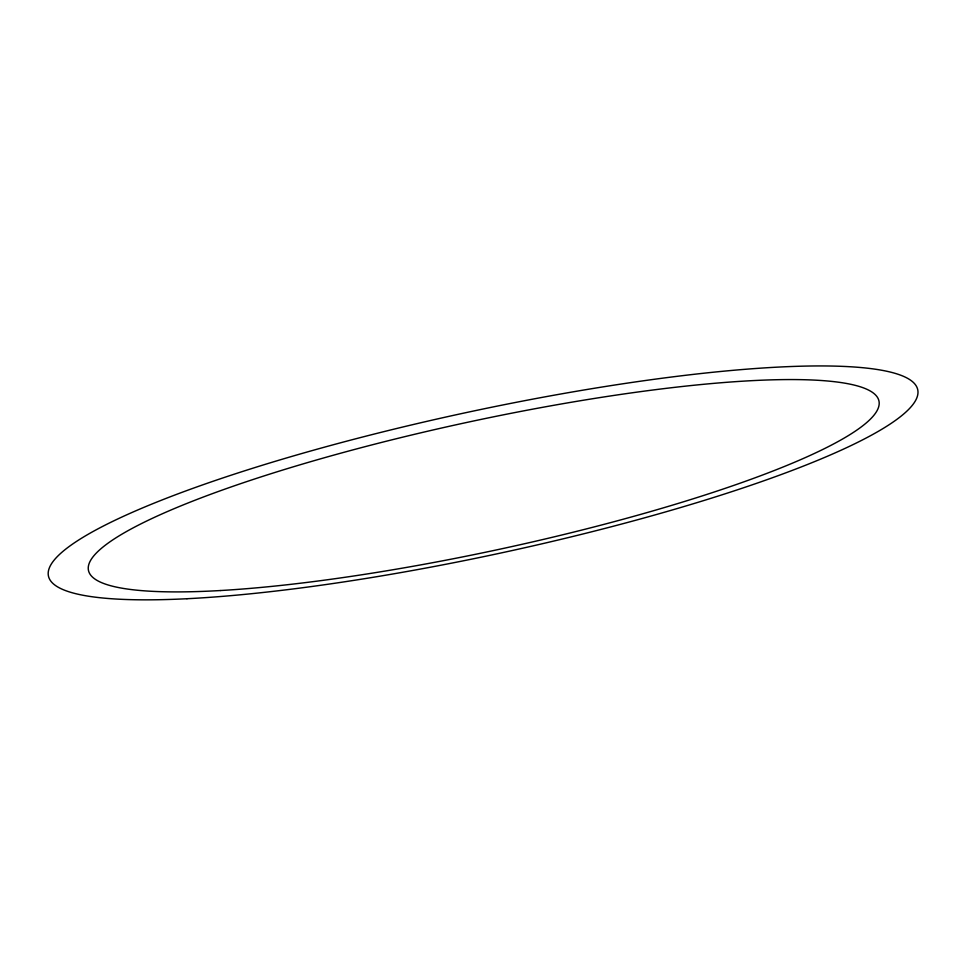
<?xml version="1.0" encoding="UTF-8"?>
<svg xmlns="http://www.w3.org/2000/svg" width="966" height="966" viewBox="0 0 966 966"><rect width="100%" height="100%" fill="white"/><g stroke="black" fill="none" stroke-linecap="round" stroke-linejoin="round"><path stroke-width="1.45" d="M186.969 598.727A444.493 72.281 -12.1 0 0 906.977 411.045A444.493 72.281 -12.1 0 0 355.331 438.902A444.493 72.281 -12.1 0 0 186.969 598.727M220.345 590.54A404.235 65.434 -12.1 0 0 870.909 418.616A404.235 65.434 -12.1 0 0 359.859 448.043A404.235 65.434 -12.1 0 0 220.345 590.54"/></g></svg>
